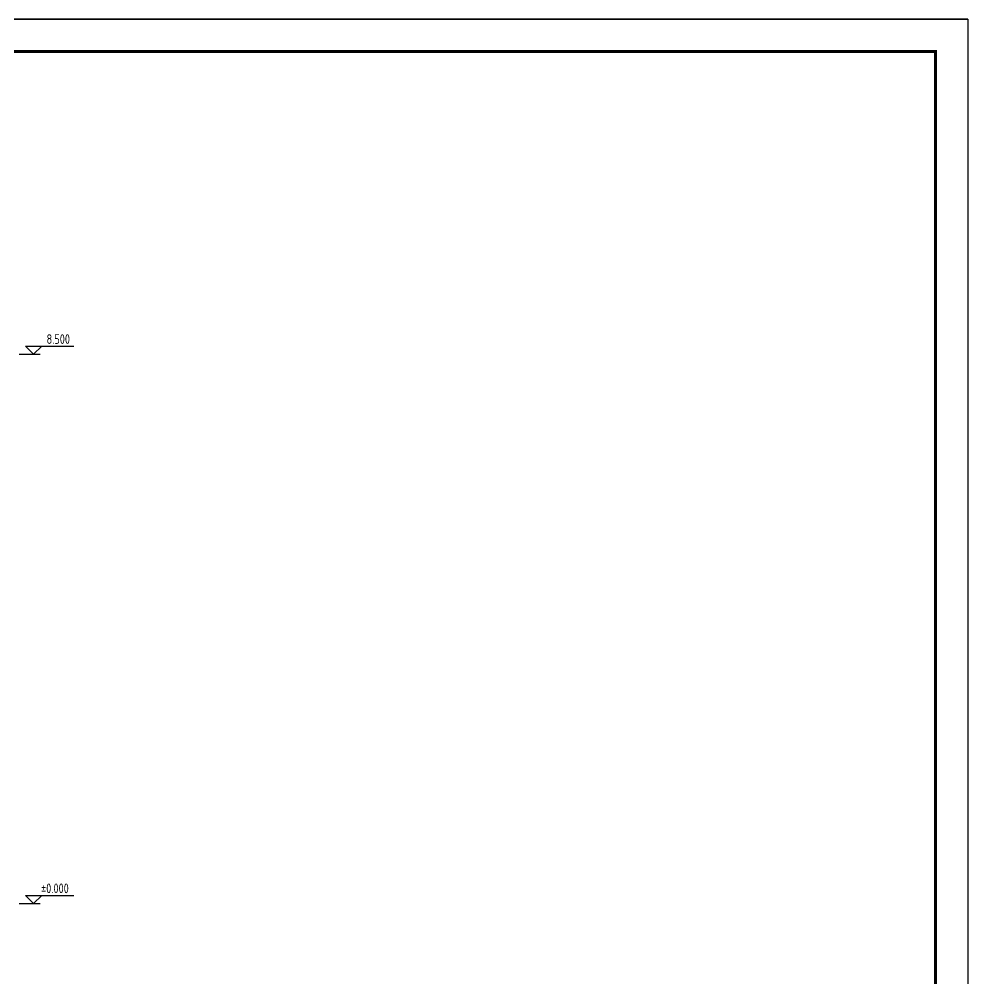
# Model space of a CAD drawing. Header units: millimetres. Extents: x 866561 to 876967, y 40200 to 44891.
# Drawn here: x 875679.6 to 875973.1, y 40505.1 to 40802.1 of the extents above; entities that cross this region are included whole.
import ezdxf

# ---------------------------------------------------------------- set-up
doc = ezdxf.new("R2010")
doc.units = ezdxf.units.MM
doc.header["$LTSCALE"] = 1000
doc.header["$MEASUREMENT"] = 0
doc.layers.add('1530', color=253, linetype='Continuous')
doc.layers.add('1534', color=7, linetype='Continuous')
doc.styles.add('GBHZ', font='gbenor.shx', dxfattribs={"width": 0.9, "bigfont": 'gbcbig.shx'})

msp = doc.modelspace()

# ---------------------------------------------------------------- linework, layer by layer
at = {"color": 0}
for p, q in [((875973.094, 40802.139), (875132.094, 40802.139)), ((875132.094, 40802.139), (875973.094, 40802.139)), ((875973.094, 40802.139), (875973.094, 40208.139))]:
    msp.add_line(p, q, dxfattribs=at)
at = {"color": 0, "const_width": 1}
msp.add_lwpolyline([(875963.094, 40218.139), (875157.094, 40218.139), (875157.094, 40792.139), (875963.094, 40792.139)], close=True, dxfattribs=at)
at = {"layer": '1530'}
for p, q in [((875679.572, 40698.441), (875686.044, 40698.441)), ((875679.572, 40528.441), (875686.044, 40528.441))]:
    msp.add_line(p, q, dxfattribs=at)
at = {"layer": '1534'}
for points in [[(875686.544, 40700.941), (875684.044, 40698.441), (875681.544, 40700.941), (875696.478, 40700.941)], [(875686.544, 40530.941), (875684.044, 40528.441), (875681.544, 40530.941), (875696.478, 40530.941)]]:
    msp.add_lwpolyline(points, dxfattribs=at)

# ---------------------------------------------------------------- texts
at = {"layer": '1534', "style": 'GBHZ', "width": 0.9}
for s, p in [('8.500', (875688.038, 40701.641)), ('%%P0.000', (875686.358, 40531.641))]:
    msp.add_text(s, height=3, dxfattribs=at).set_placement(p)

doc.saveas('drawing.dxf')
